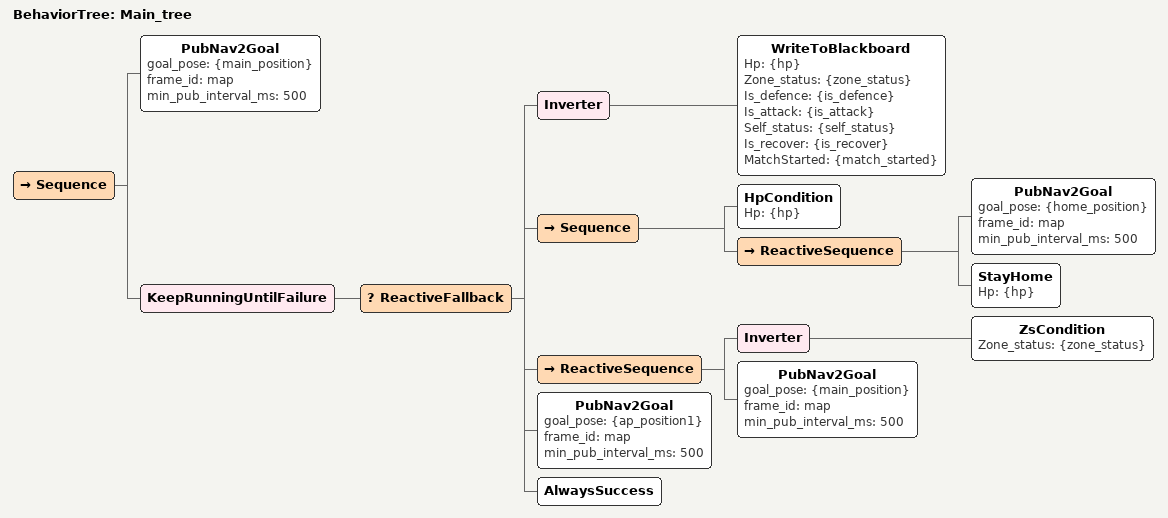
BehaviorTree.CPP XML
<?xml version="1.0" encoding="UTF-8"?>
<root BTCPP_format="4"
      main_tree_to_execute="Main_tree">
  <BehaviorTree ID="Main_tree">
    <Sequence>
      <PubNav2Goal goal_pose="{main_position}"
                   frame_id="map"
                   min_pub_interval_ms="500"/>
      <KeepRunningUntilFailure>
        <ReactiveFallback>
          <Inverter>
            <WriteToBlackboard Hp="{hp}"
                               Zone_status="{zone_status}"
                               Is_defence="{is_defence}"
                               Is_attack="{is_attack}"
                               Self_status="{self_status}"
                               Is_recover="{is_recover}"
                               MatchStarted="{match_started}"/>
          </Inverter>
          <Sequence>
            <HpCondition Hp="{hp}"/>
            <ReactiveSequence>
              <PubNav2Goal goal_pose="{home_position}"
                           frame_id="map"
                           min_pub_interval_ms="500"/>
              <StayHome Hp="{hp}"/>
            </ReactiveSequence>
          </Sequence>
          <ReactiveSequence>
            <Inverter>
              <ZsCondition Zone_status="{zone_status}"/>
            </Inverter>
            <PubNav2Goal goal_pose="{main_position}"
                         frame_id="map"
                         min_pub_interval_ms="500"/>
          </ReactiveSequence>
          <PubNav2Goal goal_pose="{ap_position1}"
                       frame_id="map"
                       min_pub_interval_ms="500"/>
          <AlwaysSuccess/>
        </ReactiveFallback>
      </KeepRunningUntilFailure>
    </Sequence>
  </BehaviorTree>

</root>
